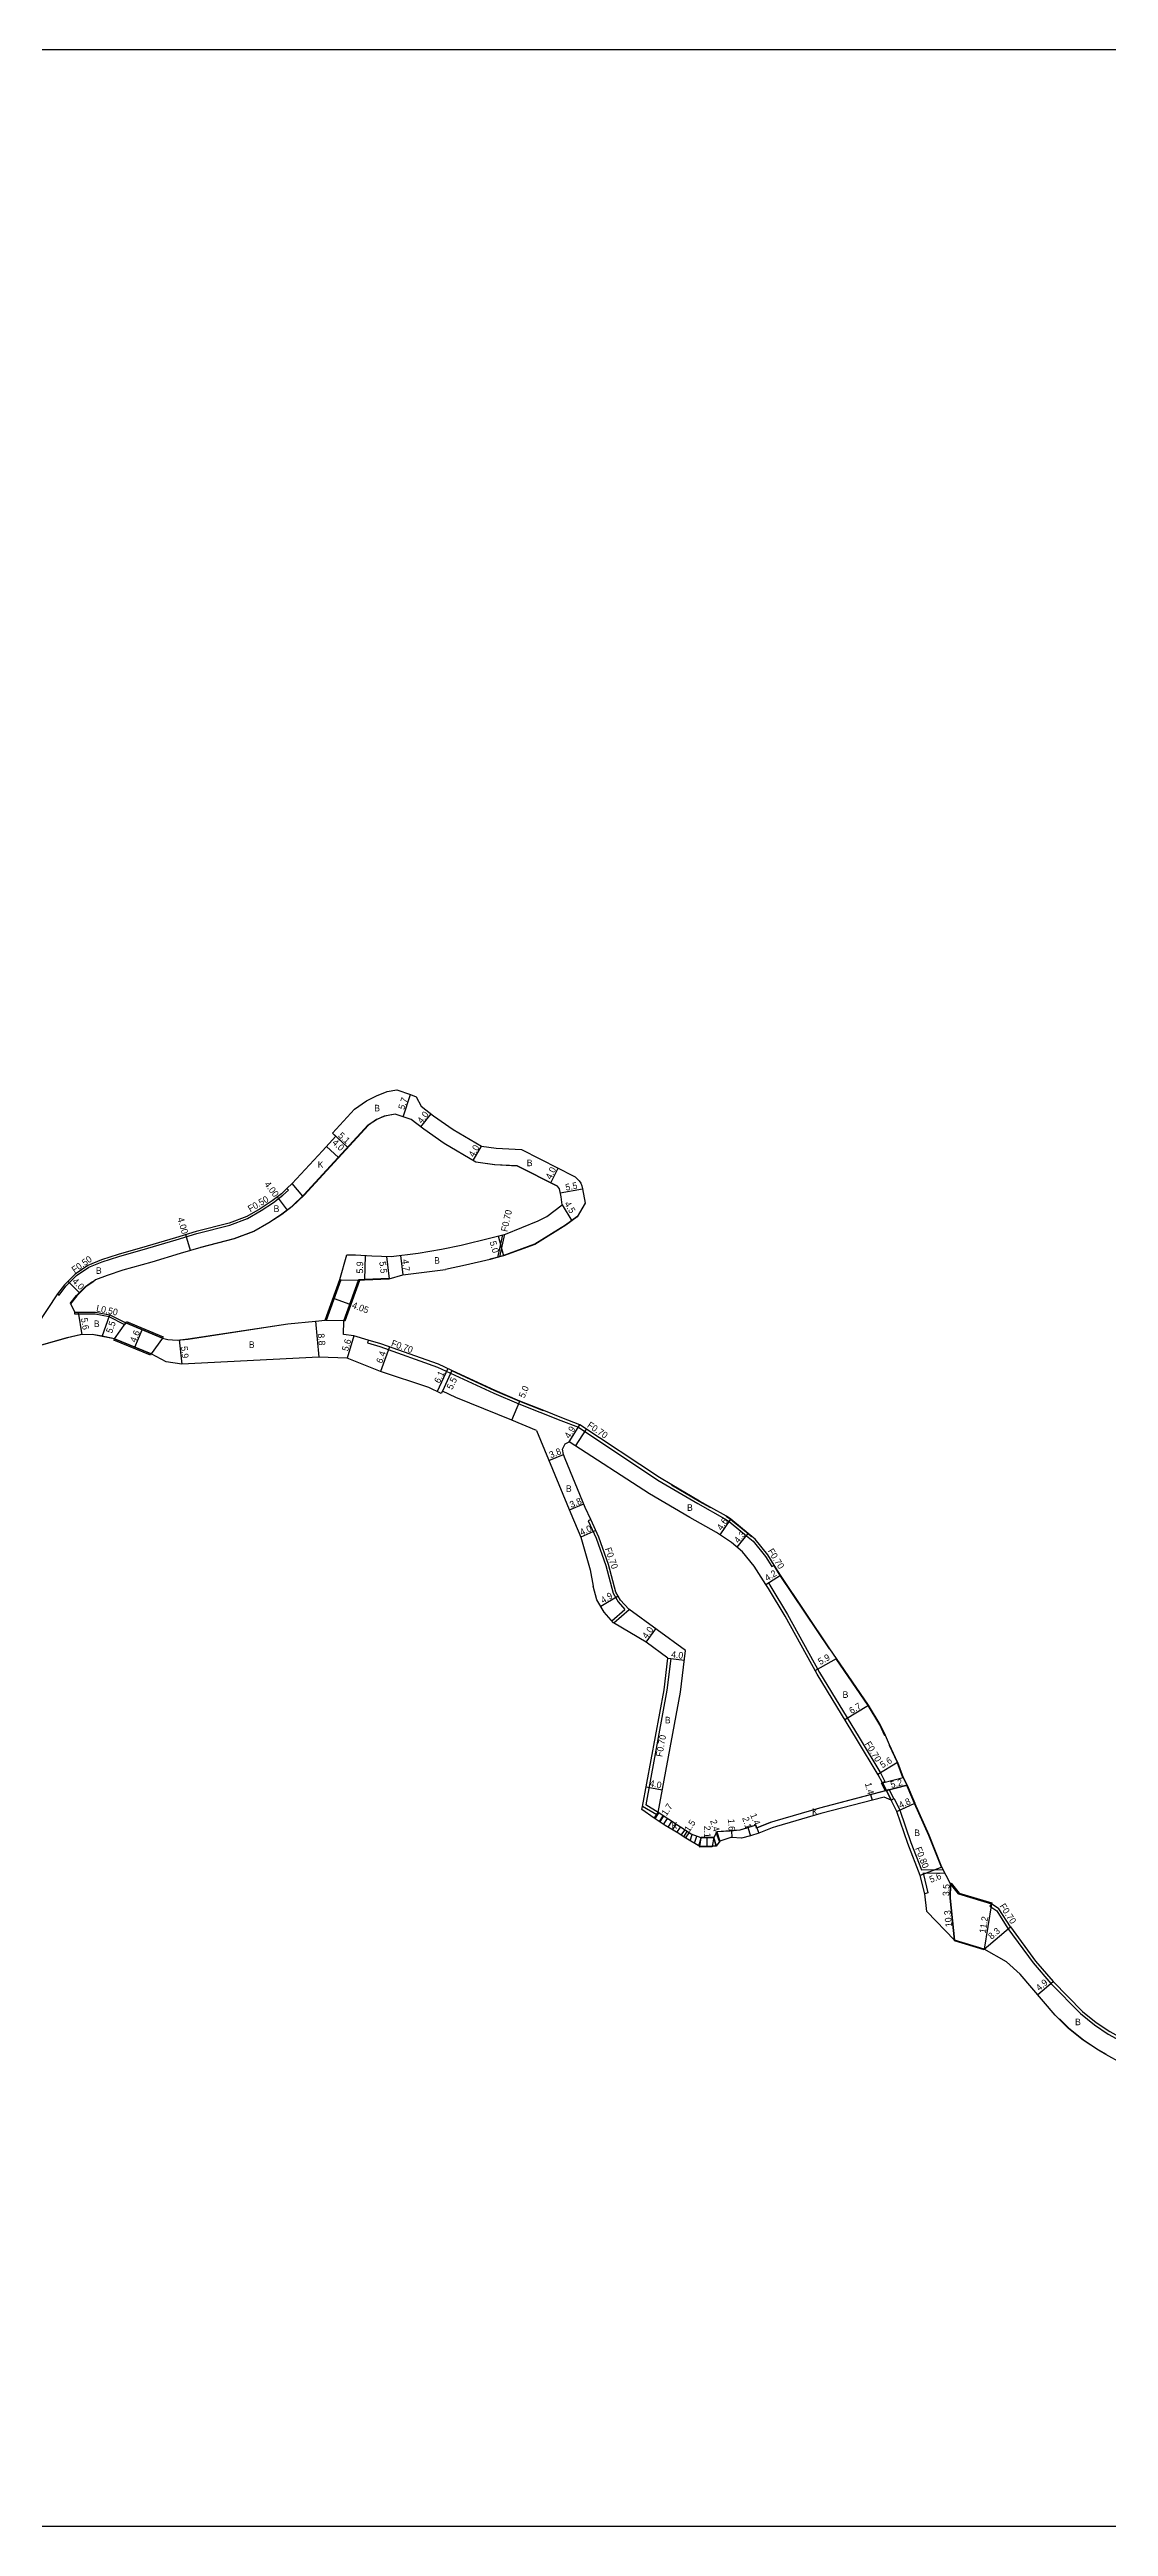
# Model space of a CAD drawing. Header units: metres. Extents: x -8000 to -4000, y -105000 to -102000.
# Drawn here: x -7650 to -7394, y -104400 to -103800 of the extents above; entities that cross this region are included whole.
import ezdxf

# ---------------------------------------------------------------- set-up
doc = ezdxf.new("R2010")
doc.units = ezdxf.units.M
doc.header["$LTSCALE"] = 2.5
for name, color, linetype in [('その他', 7, 'Continuous'), ('側溝・桝', 7, 'Continuous'), ('図郭', 7, 'Continuous'), ('幅員', 7, 'Continuous'), ('歩道・分離帯・安全施設', 7, 'Continuous'), ('舗装', 7, 'Continuous'), ('道路', 7, 'Continuous')]:
    doc.layers.add(name, color=color, linetype=linetype)
doc.styles.get("Standard").update_dxf_attribs({"font": ''})
doc.styles.get('Standard').set_extended_font_data('@MS PGothic')

msp = doc.modelspace()

# ---------------------------------------------------------------- linework, layer by layer
at = {"layer": 'その他'}
for points in [[(-7504, -104228.43), (-7503.06, -104227.02)], [(-7493, -104235.28), (-7496.37, -104233.27), (-7497.46, -104232.55), (-7498.09, -104232.13), (-7501.38, -104230.18), (-7504, -104228.43)], [(-7503.81, -104228.56), (-7502.86, -104227.15)], [(-7492.61, -104233.16), (-7495.09, -104232.33), (-7503.06, -104227.02)], [(-7502.77, -104229.25), (-7501.82, -104227.84)], [(-7501.73, -104229.95), (-7500.78, -104228.53)], [(-7500.66, -104230.6), (-7499.74, -104229.22)], [(-7499.59, -104231.24), (-7498.71, -104229.92)], [(-7498.51, -104231.88), (-7497.67, -104230.61)], [(-7497.46, -104232.55), (-7496.63, -104231.3)], [(-7496.42, -104233.24), (-7495.59, -104231.99)], [(-7488.89, -104231.7), (-7489.62, -104233.08)], [(-7488.22, -104234.08), (-7489.01, -104231.92)], [(-7488.16, -104233.99), (-7488.89, -104231.7)], [(-7488.16, -104233.99), (-7488.89, -104231.7)], [(-7495.34, -104233.88), (-7494.85, -104232.41)], [(-7494.27, -104234.52), (-7493.69, -104232.8)], [(-7493.19, -104235.16), (-7492.61, -104233.16)], [(-7493, -104235.28), (-7492.61, -104233.16)], [(-7488.92, -104235.12), (-7489.62, -104233.08)], [(-7488.98, -104235.22), (-7489.62, -104233.08)], [(-7488.16, -104233.99), (-7488.98, -104235.22)]]:
    msp.add_lwpolyline(points, dxfattribs=at)
at = {"layer": '側溝・桝'}
for points in [[(-7648.49, -104101.44), (-7648.09, -104101.74), (-7646.45, -104099.56), (-7643.89, -104097.01), (-7640.93, -104094.95), (-7637.67, -104093.67), (-7633.67, -104092.36), (-7626.63, -104090.35), (-7619.76, -104088.3), (-7614.74, -104086.82), (-7606.75, -104084.74), (-7602.45, -104083.13), (-7599.15, -104081.21), (-7596.2, -104079.26), (-7593.92, -104077.55), (-7592.59, -104076.28), (-7592.93, -104075.92)], [(-7541.91, -104092.6), (-7540.7, -104087.1)], [(-7541.36, -104092.45), (-7540.16, -104086.95)], [(-7631.94, -104108.47), (-7632.17, -104108.92), (-7635.99, -104107.01), (-7639.33, -104106.33), (-7644.32, -104106.32), (-7644.32, -104105.82)], [(-7573.26, -104112.61), (-7573.46, -104113.28), (-7570.43, -104114.16), (-7556.51, -104119.14), (-7542.83, -104125.46), (-7536.81, -104128.03), (-7526.63, -104132.08), (-7522.32, -104133.74), (-7503.12, -104146.54), (-7493.43, -104152.24), (-7486.89, -104155.89), (-7485.87, -104156.58), (-7485.39, -104156.93), (-7481.67, -104160), (-7480.07, -104161.33), (-7477.05, -104165.05), (-7475.54, -104167.47), (-7474.95, -104167.1)], [(-7519.36, -104156.08), (-7520, -104156.37), (-7518.08, -104160.59), (-7515.75, -104167.21), (-7513.99, -104173.92), (-7512.71, -104176.03), (-7511.1, -104177.86)], [(-7476.96, -104171.82), (-7476.37, -104171.44), (-7475.76, -104172.39), (-7471.72, -104179.12), (-7463.97, -104193.16), (-7454.42, -104208.85), (-7449.14, -104217.61), (-7448.14, -104219.54), (-7448.76, -104219.86)], [(-7514.29, -104180.59), (-7511.1, -104177.86)], [(-7513.81, -104181.1), (-7510.08, -104177.91)], [(-7500.69, -104189.65), (-7499.99, -104189.74), (-7500.92, -104197.42), (-7506.08, -104225.21)], [(-7503.06, -104227.02), (-7503.42, -104227.62), (-7506.85, -104225.56)], [(-7503.06, -104227.02), (-7506.08, -104225.21)], [(-7447.8, -104221.72), (-7447.18, -104221.4), (-7446.02, -104223.74)], [(-7447.8, -104221.72), (-7446.65, -104224.05)], [(-7446.65, -104224.05), (-7445.93, -104223.7), (-7444.56, -104226.48), (-7441.88, -104234.31), (-7439.3, -104240.91)], [(-7439.3, -104240.91), (-7434.07, -104240.9)], [(-7438.99, -104241.71), (-7433.64, -104241.69)], [(-7438.99, -104241.71), (-7438.85, -104242.08), (-7437.73, -104246.54), (-7438.5, -104246.74)], [(-7422.36, -104249.14), (-7422.76, -104249.71), (-7421.07, -104250.9), (-7418.36, -104255.16)], [(-7418.36, -104255.16), (-7412.23, -104263.46), (-7407.96, -104268.46), (-7400.83, -104275.75), (-7397.43, -104278.5), (-7394.09, -104280.73), (-7390.39, -104282.76), (-7381.91, -104287.4), (-7378.12, -104288.65), (-7368.45, -104292.15), (-7354.55, -104297.65), (-7350.89, -104299.04), (-7348.47, -104299.56), (-7342.97, -104300.31), (-7336.06, -104301.15), (-7333.39, -104301.5), (-7324.7, -104302.71), (-7321.64, -104303.14), (-7320.47, -104303.17), (-7311.99, -104302.39), (-7307.51, -104302.04), (-7307.56, -104301.35)]]:
    msp.add_lwpolyline(points, dxfattribs=at)
at = {"layer": '図郭'}
msp.add_lwpolyline([(-7200, -103800), (-7200, -104400), (-8000, -104400), (-8000, -103800)], close=True, dxfattribs=at)
at = {"layer": '幅員'}
for points in [[(-7564.8, -104058.52), (-7563.01, -104053.11)], [(-7560.48, -104060.99), (-7558.05, -104057.82)], [(-7578.16, -104065.93), (-7581.92, -104062.48)], [(-7581.11, -104063.22), (-7578.16, -104065.93)], [(-7547.81, -104069.15), (-7545.83, -104065.67)], [(-7529.08, -104074.53), (-7527.29, -104070.95)], [(-7526.76, -104076.96), (-7521.35, -104075.94)], [(-7595.29, -104077.95), (-7592.88, -104081.14)], [(-7526.3, -104079.89), (-7524, -104083.76)], [(-7616.29, -104090.92), (-7617.42, -104087.09)], [(-7541.82, -104087.4), (-7540.52, -104092.23)], [(-7574.03, -104092.13), (-7574.12, -104098.03)], [(-7568.81, -104092.34), (-7568.16, -104097.8)], [(-7565.46, -104092.11), (-7564.9, -104096.78)], [(-7645.97, -104098.37), (-7643.14, -104101.2)], [(-7642.51, -104111.35), (-7643.37, -104105.82)], [(-7581.52, -104102.51), (-7577.68, -104103.9)], [(-7637.66, -104111.72), (-7635.83, -104106.54)], [(-7629.73, -104114.37), (-7627.97, -104110.12)], [(-7586.02, -104108), (-7585.19, -104116.77)], [(-7576.77, -104111.59), (-7578.33, -104116.97)], [(-7619.03, -104112.57), (-7618.42, -104118.44)], [(-7568.14, -104114.24), (-7570.29, -104120.26)], [(-7553.97, -104119.54), (-7556.53, -104125.08)], [(-7553, -104119.99), (-7555.31, -104124.98)], [(-7538.5, -104131.98), (-7536.54, -104127.38)], [(-7524.58, -104137.28), (-7522, -104133.11)], [(-7529.52, -104141.75), (-7526.01, -104140.3)], [(-7524.55, -104153.77), (-7521.04, -104152.32)], [(-7518.16, -104158.72), (-7521.8, -104160.38)], [(-7488.04, -104159.82), (-7485.46, -104156.01)], [(-7483.97, -104162.78), (-7481.23, -104159.47)], [(-7476.96, -104171.82), (-7473.42, -104169.55)], [(-7512.74, -104174.63), (-7516.94, -104177.16)], [(-7506, -104185.81), (-7503.65, -104182.57)], [(-7500.69, -104189.65), (-7496.72, -104190.13)], [(-7465.07, -104192.62), (-7459.9, -104189.76)], [(-7457.87, -104204.53), (-7452.14, -104201.05)], [(-7449.88, -104217.74), (-7445.09, -104214.85)], [(-7505.98, -104220.84), (-7502.05, -104221.57)], [(-7451.61, -104222.72), (-7451.25, -104224.07)], [(-7447.8, -104221.72), (-7442.77, -104220.4)], [(-7447.8, -104221.72), (-7442.77, -104220.4)], [(-7445.3, -104226.79), (-7440.93, -104224.81)], [(-7501.75, -104227.89), (-7502.69, -104229.31)], [(-7496.09, -104231.66), (-7496.92, -104232.91)], [(-7488.89, -104231.7), (-7488.16, -104233.99)], [(-7485.33, -104231.5), (-7485.21, -104233.09)], [(-7481.33, -104230.71), (-7480.69, -104232.72)], [(-7479.2, -104230.79), (-7478.67, -104232.09)], [(-7491.3, -104233.12), (-7491.24, -104235.23)], [(-7434.39, -104240.29), (-7439.61, -104242.33)], [(-7432.25, -104244.3), (-7432.34, -104247.79)], [(-7432.34, -104247.79), (-7431.28, -104257.99)], [(-7422.36, -104249.14), (-7424.1, -104260.15)], [(-7424.1, -104260.15), (-7417.79, -104254.76)], [(-7411.16, -104271.17), (-7407.44, -104267.99)]]:
    msp.add_lwpolyline(points, dxfattribs=at)
at = {"layer": '歩道・分離帯・安全施設'}
for points in [[(-7613.82, -104090.14), (-7605.71, -104088.03), (-7600.96, -104086.26), (-7597.33, -104084.14), (-7594.21, -104082.08), (-7591.69, -104080.18), (-7588.83, -104077.46), (-7573.25, -104060.5), (-7571.27, -104059.15), (-7569.29, -104058.31), (-7566.75, -104057.83)], [(-7547.17, -104069.47), (-7542.64, -104070.09), (-7537.2, -104070.39), (-7527.39, -104075.33)], [(-7543.78, -104092.96), (-7542.38, -104092.62), (-7540.55, -104092.13), (-7532.95, -104089.34), (-7525.49, -104084.7), (-7522.72, -104082.72)], [(-7746.36, -104088.27), (-7735.49, -104095.18), (-7722.92, -104102.62), (-7714.61, -104107.16), (-7708.8, -104109.68), (-7700.81, -104112.04), (-7688.28, -104116.29), (-7681.26, -104117.84), (-7673.9, -104118.68), (-7669.39, -104118.68), (-7664.94, -104118.03), (-7661.2, -104117.29), (-7656.91, -104115.67), (-7652.35, -104113.75), (-7646.11, -104112.01), (-7642.96, -104111.26), (-7640.1, -104111.18), (-7637.65, -104111.62), (-7634.69, -104112.21)], [(-7645.38, -104103.78), (-7643.88, -104101.8), (-7641.71, -104099.63), (-7640.03, -104098.46)], [(-7575.6, -104097.93), (-7574.13, -104097.83), (-7568.16, -104097.6)], [(-7583.69, -104107.88), (-7586.02, -104108.1), (-7592.72, -104108.74), (-7616.81, -104112.44), (-7619.51, -104112.72), (-7621.76, -104112.54), (-7623.09, -104112.24)], [(-7530.8, -104129.77), (-7536.58, -104127.47), (-7542.59, -104124.91), (-7553.04, -104120.08)], [(-7519.39, -104156.09), (-7520.73, -104153.16), (-7525.59, -104141.39)], [(-7490.33, -104153.29), (-7493.13, -104151.72), (-7499.81, -104147.79)], [(-7480.45, -104160.24), (-7481.29, -104159.54), (-7485.03, -104156.45), (-7485.52, -104156.09), (-7486.58, -104155.38)], [(-7461.58, -104187.43), (-7473.51, -104169.61), (-7475.03, -104167.15)], [(-7448.14, -104208.48), (-7449.39, -104205.78), (-7452.23, -104201.11), (-7459.99, -104189.82)], [(-7447.1, -104210.72), (-7445.18, -104214.89)], [(-7443.82, -104218.57), (-7445.18, -104214.89)], [(-7447.79, -104221.75), (-7464, -104226), (-7474.79, -104229.16), (-7475.9, -104229.47), (-7479.22, -104230.84), (-7479.38, -104230.12), (-7483.3, -104231.37), (-7485.59, -104231.55), (-7488.89, -104231.73)], [(-7434.49, -104240.33), (-7437.51, -104232.59), (-7441.02, -104224.85), (-7442.77, -104220.66)], [(-7405.9, -104277.01), (-7403.63, -104279.28), (-7400.1, -104282.13), (-7396.43, -104284.58), (-7394.61, -104285.58)]]:
    msp.add_lwpolyline(points, dxfattribs=at)
at = {"layer": '舗装'}
for points in [[(-7580.42, -104068.38), (-7583.39, -104065.71)], [(-7589.09, -104077.78), (-7591.65, -104074.7)], [(-7623.07, -104112.14), (-7625.84, -104115.98)], [(-7523.04, -104138.28), (-7520.41, -104134.17)], [(-7446.65, -104224.05), (-7447.8, -104221.72)], [(-7503.06, -104227.02), (-7504, -104228.43)]]:
    msp.add_lwpolyline(points, dxfattribs=at)
at = {"layer": '道路'}
for points in [[(-7566.74, -104057.88), (-7569.27, -104058.36), (-7571.25, -104059.2), (-7573.21, -104060.54), (-7588.79, -104077.5), (-7591.66, -104080.22), (-7594.18, -104082.12), (-7597.31, -104084.19), (-7600.94, -104086.3), (-7605.7, -104088.08), (-7613.8, -104090.19)], [(-7581.92, -104062.48), (-7576.57, -104056.65), (-7573.7, -104054.69), (-7571.26, -104053.45), (-7568.63, -104052.44)], [(-7568.63, -104052.44), (-7566.35, -104052.01), (-7563.01, -104053.11), (-7561.61, -104053.73), (-7560.43, -104055.99)], [(-7547.17, -104069.52), (-7554.89, -104064.98), (-7559.8, -104061.52), (-7562.87, -104059.16), (-7566.74, -104057.88)], [(-7560.43, -104055.99), (-7557.43, -104058.3), (-7552.72, -104061.61), (-7545.83, -104065.67), (-7542.26, -104066.15), (-7536.16, -104066.49), (-7527.29, -104070.95), (-7523.78, -104072.72), (-7523.19, -104073.08), (-7522.65, -104073.52), (-7522.19, -104074.04), (-7521.82, -104074.63), (-7521.54, -104075.27), (-7521.35, -104075.94), (-7520.74, -104079.41), (-7522.66, -104082.8)], [(-7581.92, -104062.48), (-7581.11, -104063.22), (-7584.36, -104066.76), (-7591.64, -104074.69), (-7592.93, -104075.92)], [(-7527.41, -104075.37), (-7537.21, -104070.44), (-7542.65, -104070.14), (-7547.17, -104069.52)], [(-7592.93, -104075.92), (-7594.25, -104077.16), (-7596.49, -104078.85), (-7599.42, -104080.79), (-7602.66, -104082.68), (-7606.91, -104084.26), (-7614.88, -104086.33), (-7619.9, -104087.83), (-7626.77, -104089.87), (-7633.81, -104091.88), (-7637.84, -104093.2), (-7641.17, -104094.51), (-7644.22, -104096.62), (-7646.83, -104099.23), (-7648.49, -104101.44)], [(-7583.7, -104107.78), (-7580.14, -104097.95), (-7578.44, -104091.97), (-7576.3, -104092), (-7572.39, -104092.22), (-7567.67, -104092.38), (-7561.18, -104091.6), (-7555.55, -104090.58), (-7550.78, -104089.62), (-7543.59, -104087.87), (-7540.04, -104086.92), (-7532.1, -104083.74), (-7530.03, -104082.71), (-7526.3, -104079.89), (-7526.57, -104077.95), (-7526.95, -104075.98), (-7527.41, -104075.37)], [(-7522.66, -104082.8), (-7525.44, -104084.79), (-7532.91, -104089.43), (-7540.52, -104092.23), (-7542.35, -104092.72), (-7543.75, -104093.06)], [(-7634.71, -104112.31), (-7637.67, -104111.72), (-7640.1, -104111.28), (-7642.95, -104111.36), (-7646.09, -104112.1), (-7652.32, -104113.84), (-7656.87, -104115.77), (-7661.17, -104117.38), (-7664.92, -104118.13), (-7669.39, -104118.79), (-7673.9, -104118.79), (-7681.28, -104117.94), (-7688.3, -104116.38), (-7700.84, -104112.14), (-7708.83, -104109.78), (-7714.65, -104107.25), (-7722.97, -104102.71), (-7735.54, -104095.26), (-7746.41, -104088.36)], [(-7613.8, -104090.19), (-7618.77, -104091.66), (-7625.65, -104093.71), (-7632.64, -104095.71), (-7636.49, -104096.96), (-7639.27, -104098.06), (-7639.97, -104098.55)], [(-7543.75, -104093.06), (-7549.7, -104094.5), (-7554.56, -104095.48)], [(-7639.97, -104098.55), (-7641.64, -104099.71), (-7643.81, -104101.86), (-7645.3, -104103.84)], [(-7573.26, -104112.61), (-7576.77, -104111.59), (-7579.23, -104111.3), (-7579.15, -104107.96), (-7575.59, -104098.13)], [(-7575.59, -104098.13), (-7574.12, -104098.03), (-7568.16, -104097.8)], [(-7568.16, -104097.8), (-7564.9, -104096.78), (-7554.56, -104095.48)], [(-7648.49, -104101.44), (-7653.48, -104108.98)], [(-7645.3, -104103.84), (-7644.32, -104105.82)], [(-7644.32, -104105.82), (-7639.28, -104105.83), (-7635.83, -104106.54), (-7631.94, -104108.47)], [(-7631.94, -104108.47), (-7623.07, -104112.14)], [(-7623.07, -104112.14), (-7621.75, -104112.44), (-7619.51, -104112.62), (-7616.82, -104112.34), (-7592.73, -104108.65), (-7586.02, -104108), (-7583.7, -104107.78)], [(-7618.42, -104118.44), (-7622.21, -104117.88), (-7625.84, -104115.98), (-7634.71, -104112.31)], [(-7555.56, -104125.53), (-7558.55, -104124.14), (-7570.29, -104120.26), (-7578.33, -104116.97), (-7585.19, -104116.77), (-7618.42, -104118.44)], [(-7553, -104119.99), (-7556.24, -104118.49), (-7570.21, -104113.5), (-7573.26, -104112.61)], [(-7530.77, -104129.68), (-7536.54, -104127.38), (-7542.55, -104124.82), (-7553, -104119.99)], [(-7538.5, -104131.98), (-7552.06, -104126.49), (-7555.31, -104124.98), (-7555.56, -104125.53)], [(-7499.76, -104147.7), (-7502.75, -104145.94), (-7522, -104133.11), (-7526.38, -104131.43), (-7530.77, -104129.68)], [(-7532.49, -104134.54), (-7538.5, -104131.98)], [(-7532.49, -104134.54), (-7524.18, -104154.66), (-7521.8, -104160.38), (-7519.52, -104168.26), (-7518.77, -104172.22)], [(-7525.56, -104141.38), (-7526.01, -104140.3), (-7526.24, -104139.03), (-7525.58, -104137.78), (-7524.58, -104137.28)], [(-7519.36, -104156.08), (-7520.7, -104153.15), (-7525.56, -104141.38)], [(-7476.96, -104171.82), (-7479.81, -104167.36), (-7482.64, -104163.88), (-7485.3, -104161.67), (-7488.93, -104159.22), (-7495.37, -104155.63), (-7505.12, -104149.88), (-7524.58, -104137.28)], [(-7490.28, -104153.2), (-7493.08, -104151.64), (-7499.76, -104147.7)], [(-7486.52, -104155.3), (-7490.28, -104153.2)], [(-7510.19, -104177.83), (-7512.15, -104175.61), (-7513.33, -104173.64), (-7515.08, -104167.01), (-7517.43, -104160.32), (-7519.36, -104156.08)], [(-7480.39, -104160.16), (-7481.23, -104159.47), (-7484.97, -104156.37), (-7485.46, -104156.01), (-7486.52, -104155.3)], [(-7474.95, -104167.1), (-7476.48, -104164.64), (-7479.57, -104160.84), (-7480.39, -104160.16)], [(-7448.76, -104219.86), (-7449.76, -104217.95), (-7455.02, -104209.21), (-7464.57, -104193.51), (-7472.33, -104179.47), (-7476.36, -104172.76), (-7476.96, -104171.82)], [(-7461.5, -104187.37), (-7473.42, -104169.55), (-7474.95, -104167.1)], [(-7506, -104185.81), (-7513.87, -104181.07), (-7516.12, -104178.52), (-7517.89, -104175.57), (-7518.77, -104172.22)], [(-7488.89, -104231.7), (-7489.62, -104233.08), (-7492.61, -104233.16), (-7495.09, -104232.33), (-7503.06, -104227.02), (-7497.65, -104197.91), (-7496.43, -104187.8), (-7510.19, -104177.83)], [(-7506.85, -104225.56), (-7501.61, -104197.31), (-7500.69, -104189.65)], [(-7500.69, -104189.65), (-7506, -104185.81)], [(-7459.9, -104189.76), (-7461.5, -104187.37)], [(-7448.05, -104208.44), (-7449.3, -104205.73), (-7452.14, -104201.05), (-7459.9, -104189.76)], [(-7447.01, -104210.68), (-7448.05, -104208.44)], [(-7445.09, -104214.85), (-7447.01, -104210.68)], [(-7448.76, -104219.86), (-7447.8, -104221.72)], [(-7445.09, -104214.85), (-7443.73, -104218.54), (-7442.77, -104220.4), (-7440.93, -104224.81)], [(-7442.77, -104220.4), (-7443.73, -104218.54)], [(-7504, -104228.43), (-7506.99, -104226.29), (-7506.85, -104225.56)], [(-7447.8, -104221.72), (-7447.99, -104221.77), (-7464.01, -104225.97), (-7474.8, -104229.13), (-7475.91, -104229.44), (-7479.2, -104230.79), (-7479.36, -104230.09), (-7483.31, -104231.34), (-7485.59, -104231.52), (-7488.89, -104231.7)], [(-7446.65, -104224.05), (-7448.36, -104223.32), (-7463.64, -104227.32), (-7474.41, -104230.47), (-7475.45, -104230.77), (-7478.67, -104232.09)], [(-7438.5, -104246.74), (-7439.61, -104242.33), (-7442.63, -104234.59), (-7445.3, -104226.79), (-7446.65, -104224.05)], [(-7434.39, -104240.29), (-7437.42, -104232.55), (-7440.93, -104224.81)], [(-7480.69, -104232.72), (-7482.92, -104233.29), (-7485.21, -104233.09), (-7485.49, -104233.12), (-7488.16, -104233.99), (-7488.98, -104235.22), (-7490, -104235.19), (-7493, -104235.28), (-7496.37, -104233.27), (-7497.46, -104232.55), (-7498.09, -104232.13), (-7501.38, -104230.18), (-7504, -104228.43)], [(-7478.67, -104232.09), (-7480.69, -104232.72)], [(-7417.79, -104254.76), (-7420.56, -104250.41), (-7422.36, -104249.14), (-7430.32, -104246.79), (-7432.25, -104244.3), (-7434.39, -104240.29)], [(-7405.97, -104277.08), (-7406.93, -104276.13), (-7415.4, -104266.21), (-7418.73, -104263.2), (-7424.1, -104260.15), (-7431.28, -104257.99), (-7438.05, -104251.05), (-7438.5, -104246.74)], [(-7417.79, -104254.76), (-7411.68, -104263.03), (-7407.44, -104267.99), (-7400.36, -104275.23), (-7397.02, -104277.94), (-7393.73, -104280.13), (-7390.05, -104282.15), (-7381.63, -104286.76), (-7377.89, -104287.99), (-7368.2, -104291.49), (-7354.3, -104297), (-7350.69, -104298.36), (-7348.34, -104298.87), (-7342.88, -104299.61), (-7335.98, -104300.45), (-7333.3, -104300.8), (-7324.61, -104302.01), (-7321.58, -104302.44), (-7320.49, -104302.47), (-7312.05, -104301.69), (-7307.56, -104301.35)], [(-7394.65, -104285.67), (-7396.48, -104284.66), (-7400.16, -104282.21), (-7403.69, -104279.35), (-7405.97, -104277.08)], [(-7390.87, -104287.74), (-7394.65, -104285.67)]]:
    msp.add_lwpolyline(points, dxfattribs=at)
for points in [[(-7583.46, -104107.87), (-7583.7, -104107.78), (-7580.14, -104097.95), (-7579.9, -104098.03)], [(-7583.46, -104107.87), (-7579.9, -104098.03), (-7575.59, -104098.13), (-7579.15, -104107.96)], [(-7575.59, -104098.13), (-7575.35, -104098.21), (-7578.91, -104108.05), (-7579.15, -104107.96)], [(-7631.94, -104108.47), (-7623.07, -104112.14), (-7625.84, -104115.98), (-7634.71, -104112.31)], [(-7623.07, -104112.14), (-7631.94, -104108.47), (-7631.81, -104108.15), (-7622.94, -104111.82)], [(-7625.84, -104115.98), (-7625.97, -104116.3), (-7634.85, -104112.63), (-7634.71, -104112.31)], [(-7447.99, -104221.77), (-7448.95, -104219.91), (-7448.76, -104219.86), (-7447.8, -104221.72)], [(-7442.77, -104220.4), (-7447.8, -104221.72), (-7448.76, -104219.86), (-7443.73, -104218.54)], [(-7492.61, -104233.16), (-7489.62, -104233.08), (-7490, -104235.19), (-7493, -104235.28)], [(-7490, -104235.19), (-7489.99, -104235.34), (-7492.99, -104235.43), (-7493, -104235.28)], [(-7492.61, -104233.16), (-7492.62, -104233.01), (-7489.62, -104232.93), (-7489.62, -104233.08)], [(-7422.36, -104249.14), (-7424.1, -104260.15), (-7431.28, -104257.99), (-7432.34, -104247.79), (-7432.25, -104244.3), (-7430.32, -104246.79)], [(-7422.36, -104249.14), (-7430.32, -104246.79), (-7432.25, -104244.3), (-7432.09, -104244.17), (-7430.2, -104246.62), (-7422.3, -104248.95)], [(-7431.28, -104257.99), (-7424.1, -104260.15), (-7424.15, -104260.34), (-7431.34, -104258.18)]]:
    msp.add_lwpolyline(points, close=True, dxfattribs=at)

# ---------------------------------------------------------------- texts
at = {"layer": '側溝・桝'}
for s, rotation, p in [('F0.50', 30.22801, (-7601.82, -104081.65)), ('F0.70', 77.6508, (-7539.59, -104086.49)), ('F0.50', 34.80183, (-7644.37, -104096.45)), ('L0.50', 348.38267, (-7639.2, -104105.64)), ('F0.70', 340.32877, (-7567.84, -104114.02)), ('F0.70', 326.31665, (-7520.39, -104133.6)), ('F0.70', 289.38664, (-7516, -104163.17)), ('F0.70', 301.9015, (-7476.6, -104163.71)), ('F0.70', 79.48688, (-7502.09, -104213.67)), ('F0.70', 301.31132, (-7453.08, -104210.42)), ('F0.80', 291.32512, (-7440.88, -104235.74)), ('F0.70', 302.47259, (-7420.48, -104249.72))]:
    msp.add_text(s, height=1.6, rotation=rotation, dxfattribs=at).set_placement(p)
at = {"layer": '幅員'}
for s, rotation, p in [('5.7', 71.68496, (-7564.54, -104056.94)), ('4.0', 52.5192, (-7560.27, -104060.3)), ('5.1', 317.43443, (-7580.7, -104063.26)), ('4.0', 317.44065, (-7582.11, -104064.97)), ('4.0', 60.45953, (-7547.69, -104068.43)), ('4.00', 307.0807, (-7598.5, -104074.9)), ('4.0', 63.32232, (-7529, -104073.81)), ('5.5', 10.74034, (-7525.36, -104076.44)), ('4.5', 300.81712, (-7525.84, -104079.59)), ('4.00', 286.51262, (-7619.49, -104083.16)), ('5.9', 89.19458, (-7574.51, -104096.49)), ('5.5', 276.80658, (-7570.59, -104093.65)), ('4.7', 276.80658, (-7565.09, -104093.14)), ('5.0', 284.98673, (-7543.88, -104088.85)), ('4.0', 314.94596, (-7645.05, -104098.55)), ('4.05', 340.10486, (-7577.33, -104104.81)), ('5.6', 278.8408, (-7642.81, -104107.35)), ('5.5', 70.48714, (-7635.3, -104111.11)), ('4.6', 67.5238, (-7629.57, -104113.35)), ('8.8', 275.44983, (-7585.48, -104111.08)), ('5.9', 275.96575, (-7618.61, -104114.2)), ('5.6', 73.77635, (-7578.15, -104115.43)), ('6.4', 70.32877, (-7569.89, -104118.39)), ('6.1', 65.17664, (-7555.94, -104123.22)), ('5.5', 65.17664, (-7552.9, -104124.74)), ('5.0', 66.93574, (-7535.44, -104126.79)), ('4.9', 58.18881, (-7524.53, -104136.6)), ('3.8', 22.44358, (-7529.05, -104141.28)), ('3.8', 22.45676, (-7524.08, -104153.31)), ('4.0', 24.49565, (-7521.61, -104160.01)), ('4.6', 55.95418, (-7487.68, -104158.85)), ('4.3', 50.33651, (-7483.62, -104161.96)), ('4.2', 32.61924, (-7476.62, -104171.11)), ('4.9', 31.08343, (-7516.39, -104176.48)), ('4.0', 54.01091, (-7505.8, -104185.11)), ('4.0', 353.1536, (-7499.98, -104189.49)), ('5.9', 28.91688, (-7463.82, -104191.36)), ('6.7', 31.31132, (-7456.22, -104203.24)), ('5.6', 31.08899, (-7448.75, -104216.37)), ('4.0', 349.48689, (-7505.26, -104220.72)), ('1.4', 284.69284, (-7453.02, -104220.01)), ('5.2', 14.69175, (-7446.59, -104221.14)), ('1.7', 56.33482, (-7501.07, -104227.99)), ('4.8', 24.42185, (-7444.41, -104226.11)), ('1.5', 56.33482, (-7495.52, -104231.91)), ('2.1', 271.66028, (-7492, -104230.28)), ('2.4', 287.73817, (-7490.51, -104229.07)), ('1.6', 274.38144, (-7486.21, -104228.66)), ('2.1', 287.66988, (-7482.74, -104228.38)), ('1.4', 292.36699, (-7480.83, -104227.63)), ('5.6', 21.32512, (-7437.04, -104244.12)), ('3.5', 88.46242, (-7432.58, -104247.32)), ('10.3', 95.94229, (-7431.87, -104254.71)), ('11.2', 81.04527, (-7423.76, -104256.39)), ('8.3', 40.51272, (-7422.32, -104257.9)), ('4.9', 40.51272, (-7410.78, -104270.38))]:
    msp.add_text(s, height=1.6, rotation=rotation, dxfattribs=at).set_placement(p)
at = {"layer": '舗装'}
for s, p in [('B', (-7571.8, -104057.22)), ('K', (-7585.49, -104070.89)), ('B', (-7534.87, -104070.49)), ('B', (-7596.17, -104081.57)), ('B', (-7557.3, -104094.12)), ('B', (-7639.19, -104096.57)), ('B', (-7639.68, -104109.46)), ('B', (-7602.16, -104114.52)), ('B', (-7525.39, -104149.39)), ('B', (-7496.07, -104153.98)), ('B', (-7458.4, -104199.28)), ('B', (-7501.44, -104205.47)), ('K', (-7499.82, -104230.99)), ('K', (-7465.8, -104227.68)), ('B', (-7441.06, -104232.77)), ('B', (-7402.12, -104278.58))]:
    msp.add_text(s, height=1.6, dxfattribs=at).set_placement(p)

doc.saveas('drawing.dxf')
